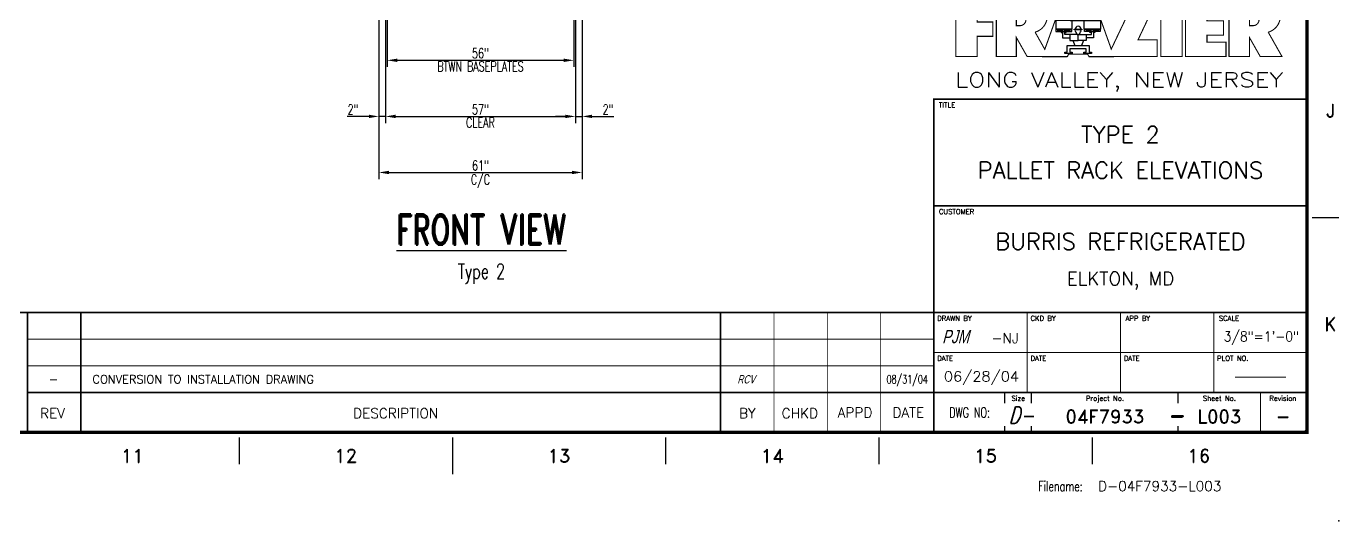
# Model space of a CAD drawing. Extents: x -81 to 963, y -153 to 541.
# Drawn here: x 569.5 to 963.4, y -152.6 to -4.2 of the extents above; entities that cross this region are included whole.
import ezdxf
from ezdxf.enums import TextEntityAlignment as Align

# ---------------------------------------------------------------- set-up
doc = ezdxf.new("R2010")
doc.units = 0
doc.header["$LTSCALE"] = 8
doc.header["$MEASUREMENT"] = 0
doc.linetypes.add('HIDDEN2', pattern=[0.1875, 0.125, -0.0625])
doc.layers.get('DEFPOINTS').update_dxf_attribs({"linetype": 'CONTINUOUS'})
for name, color, linetype in [('BORD', 15, 'CONTINUOUS'), ('RACKDIM', 7, 'CONTINUOUS'), ('RACKLABEL', 7, 'CONTINUOUS'), ('RACKLOAD', 254, 'HIDDEN2'), ('TEXTL', 3, 'CONTINUOUS')]:
    doc.layers.add(name, color=color, linetype=linetype)
doc.styles.add('2thirds', font='romans.shx', dxfattribs={"width": 0.7})
doc.styles.add('BOLD', font='SIMPLEX')
doc.styles.add('BORDER', font='SIMPLEX')
doc.styles.add('DCMARCH', font='stylu.ttf', dxfattribs={"width": 0.75, "oblique": 15})
doc.styles.add('ROMAND', font='ROMAND')
doc.styles.add('SIMPLEX', font='SIMPLEX')
doc.styles.add('TXT06', font='ROMAND', dxfattribs={"bigfont": 'SPECIAL'})
doc.dimstyles.new('2tfrac16', dxfattribs={"dimscale": 32, "dimtxt": 0.0938, "dimasz": 0.0938, "dimexe": 0.0625, "dimexo": 0.0625, "dimgap": 0.01, "dimtad": 1, "dimdec": 4, "dimzin": 1, "dimdsep": 46, "dimlunit": 5, "dimtxsty": '2thirds', "dimcen": 0.0625, "dimclrd": 256, "dimclre": 256, "dimclrt": 256, "dimadec": 0, "dimazin": 0, "dimtfac": 0.75, "dimtdec": 4, "dimtmove": 0, "dimatfit": 0, "dimfxl": 1, "dimtvp": 0.75, "dimfrac": 2, "dimtolj": 1, "dimtzin": 0, "dimarcsym": 0})

# ---------------------------------------------------------------- blocks, each defined once
blk = doc.blocks.new('FLOGO')
at = {"layer": 'BORD'}
for p, q in [((2.564, 0.534), (2.564, 0.401)), ((2.564, 0), (2.564, 0.534)), ((0.378, 0.401), (0.378, 0)), ((0.81, 0), (1.044, 0)), ((1.248, 0), (1.482, 0))]:
    blk.add_line(p, q, dxfattribs=at)
at = {"layer": 'BORD', "const_width": 0.0101}
for points in [[(1.887, 0.534), (1.708, 0.156), (1.887, 0.156), (1.887, 0), (1.248, 0), (1.235, 0.022), (1.057, 0.022), (1.046, 0), (0.668, 0), (0.567, 0.178), (0.567, 0), (0.378, 0), (0.378, 0.401), (0.2, 0.401), (0.2, 0.323), (0.347, 0.323), (0.347, 0.189), (0.2, 0.189), (0.2, 0), (0, 0), (0, 0.534), (0.378, 0.534), (0.645, 0.534), (0.701, 0.534, -0.869818), (0.743, 0.228), (0.834, 0.067), (1.001, 0.534), (1.291, 0.534), (1.457, 0.069), (1.604, 0.378), (1.426, 0.378), (1.426, 0.534), (1.893, 0.534)], [(2.564, 0.534), (2.831, 0.534), (2.564, 0.534), (2.564, 0), (2.753, 0), (2.753, 0.178), (2.854, 0), (3.058, 0), (2.929, 0.228, 0.869818), (2.887, 0.534), (2.831, 0.534)]]:
    blk.add_lwpolyline(points, format="xyb", dxfattribs=at)
for points in [[(1.921, 0), (1.921, 0.534), (2.121, 0.534), (2.121, 0)], [(2.154, 0), (2.154, 0.534), (2.533, 0.534), (2.533, 0.401), (2.355, 0.401), (2.355, 0.334), (2.51, 0.334), (2.51, 0.2), (2.355, 0.2), (2.355, 0.134), (2.533, 0.134), (2.533, 0)]]:
    blk.add_lwpolyline(points, close=True, dxfattribs=at)
for points in [[(0.601, 0.289), (0.567, 0.289), (0.567, 0.401), (0.601, 0.401, -1)], [(2.753, 0.289), (2.753, 0.401), (2.787, 0.401, -1), (2.787, 0.289)]]:
    blk.add_lwpolyline(points, format="xyb", close=True, dxfattribs=at)
at = {"layer": 'BORD'}
for points in [[(1.07, 0.358), (1.224, 0.358), (1.224, 0.44), (1.07, 0.44)], [(0.936, 0.255), (1.089, 0.255), (1.089, 0.337), (0.936, 0.337)], [(0.938, 0.234), (1.086, 0.234), (1.086, 0.255), (0.938, 0.255)], [(0.954, 0.24), (1.002, 0.24), (1.002, 0.25), (0.954, 0.25)], [(1.07, 0.24), (1.022, 0.24), (1.022, 0.25), (1.07, 0.25)], [(1.073, 0.337), (1.221, 0.337), (1.221, 0.358), (1.073, 0.358)], [(1.089, 0.343), (1.137, 0.343), (1.137, 0.352), (1.089, 0.352)], [(1.11, 0.251), (1.11, 0.256), (1.182, 0.256), (1.182, 0.251)], [(1.205, 0.343), (1.157, 0.343), (1.157, 0.352), (1.205, 0.352)], [(1.356, 0.255), (1.203, 0.255), (1.203, 0.337), (1.356, 0.337)], [(1.354, 0.234), (1.206, 0.234), (1.206, 0.255), (1.354, 0.255)], [(1.222, 0.24), (1.27, 0.24), (1.27, 0.25), (1.222, 0.25)], [(1.338, 0.24), (1.29, 0.24), (1.29, 0.25), (1.338, 0.25)], [(1.07, 0.071), (1.07, 0.041), (1.091, 0.041), (1.091, 0.027), (1.021, 0.027), (1.021, 0.041), (1.043, 0.041), (1.043, 0.102), (1.249, 0.102), (1.249, 0.041), (1.271, 0.041), (1.271, 0.027), (1.2, 0.027), (1.2, 0.041), (1.222, 0.041), (1.222, 0.071)]]:
    blk.add_lwpolyline(points, close=True, dxfattribs=at)
for points in [[(1.174, 0.256, 0.378608), (1.146, 0.285, 0.378608), (1.118, 0.256, 0.378608)], [(1.121, 0.251, 0.351419), (1.123, 0.23), (1.127, 0.225, 0.337041), (1.146, 0.205, 0.337041), (1.165, 0.225), (1.169, 0.23, 0.351419), (1.171, 0.251)]]:
    blk.add_lwpolyline(points, format="xyb", dxfattribs=at)
for points in [[(1.07, 0.205), (1.07, 0.15), (1.146, 0.15), (1.146, 0.205), (1.021, 0.205), (1.021, 0.226), (1.034, 0.226), (1.034, 0.234), (0.988, 0.234), (0.988, 0.226), (1.001, 0.226), (1.001, 0.174), (1.07, 0.174)], [(1.096, 0.15), (1.115, 0.102)], [(1.127, 0.205), (1.13, 0.216)], [(1.222, 0.205), (1.222, 0.15), (1.146, 0.15), (1.146, 0.205), (1.271, 0.205), (1.271, 0.226), (1.257, 0.226), (1.257, 0.234), (1.304, 0.234), (1.304, 0.226), (1.291, 0.226), (1.291, 0.174), (1.222, 0.174)], [(1.165, 0.205), (1.162, 0.216)], [(1.196, 0.15), (1.177, 0.102)]]:
    blk.add_lwpolyline(points, dxfattribs=at)
blk.add_point((2.884, 0.534), dxfattribs=at)
blk.add_point((2.884, 0.534), dxfattribs=at)
blk = doc.blocks.new('sbord_d')
at = {"layer": 'BORD'}
for p, q in [((32.063, 2), (32.312, 2)), ((28.848, 0.821), (28.848, 0.821)), ((29.182, 0.258), (29.182, 0.354)), ((29.432, 0.258), (29.432, 0.354)), ((30.807, 0.258), (30.807, 0.354)), ((29.182, -0.016), (29.182, 0.044)), ((29.432, -0.016), (29.432, 0.044)), ((30.807, -0.016), (30.807, 0.044)), ((22, -0.062), (22, -0.312)), ((24, -0.062), (24, -0.406)), ((26, -0.062), (26, -0.312)), ((28, -0.062), (28, -0.312)), ((30, -0.062), (30, -0.312))]:
    blk.add_line(p, q, dxfattribs=at)
at = {"layer": 'BORD', "const_width": 0.0313}
blk.add_lwpolyline([(-0.016, -0.016), (32.016, -0.016), (32.016, 20.016), (-0.016, 20.016)], close=True, dxfattribs=at)
at = {"layer": 'BORD'}
for points, const_width in [([(28.516, -0.016), (28.516, 0.359), (28.516, 0.734), (28.516, 1.109), (28.516, 2.109), (28.516, 3.109), (32.016, 3.109)], 0.0156), ([(28.516, 2.109), (32.016, 2.109)], 0.0156), ([(20.016, 1.109), (18.016, 1.109), (18.016, -0.016)], 0.0156), ([(28.516, 1.109), (28.016, 1.109), (27.516, 1.109), (27.016, 1.109), (26.516, 1.109), (20.516, 1.109), (20.016, 1.109), (20.016, 0.859)], 0.0156), ([(20.516, 1.109), (20.516, 0.859)], 0.0156), ([(26.516, 1.109), (26.516, 0.859)], 0.0156), ([(27.016, 1.109), (27.016, 0.859)], 0.00781), ([(27.516, 1.109), (27.516, 0.859)], 0.00781), ([(28.016, 1.109), (28.016, 0.859)], 0.00781), ([(28.516, 1.109), (32.016, 1.109)], 0.0156), ([(29.391, 1.109), (29.391, 0.734), (29.391, 0.359)], 0.00781), ([(30.266, 1.109), (30.266, 0.734), (30.266, 0.359)], 0.00781), ([(31.141, 1.109), (31.141, 0.734), (31.141, 0.359)], 0.00781), ([(20.016, 0.859), (20.016, 0.609)], 0.0156), ([(20.016, 0.859), (28.516, 0.859)], 0.00781), ([(20.516, 0.859), (20.516, 0.609)], 0.0156), ([(26.516, 0.859), (26.516, 0.609)], 0.0156), ([(27.016, 0.859), (27.016, 0.609)], 0.00781), ([(27.516, 0.859), (27.516, 0.609)], 0.00781), ([(28.016, 0.859), (28.016, 0.609)], 0.00781), ([(20.016, 0.609), (20.016, 0.359)], 0.0156), ([(20.516, 0.609), (20.516, 0.359)], 0.0156), ([(26.516, 0.609), (26.516, 0.359)], 0.0156), ([(28.516, 0.734), (32.016, 0.734)], 0.00781), ([(20.016, 0.609), (28.516, 0.609)], 0.00781), ([(27.016, 0.609), (27.016, 0.359)], 0.00781), ([(27.516, 0.609), (27.516, 0.359)], 0.00781), ([(28.016, 0.609), (28.016, 0.359)], 0.00781), ([(20.016, 0.359), (28.516, 0.359)], 0.0156), ([(20.016, 0.359), (20.016, 0)], 0.0156), ([(20.516, 0.359), (20.516, 0)], 0.0156), ([(26.516, 0.359), (26.516, 0)], 0.0156), ([(27.016, 0.359), (27.016, 0)], 0.00781), ([(27.516, 0.359), (27.516, 0)], 0.00781), ([(28.016, 0.359), (28.016, 0)], 0.00781), ([(28.516, 0.359), (32.016, 0.359)], 0.0156), ([(31.578, 0.359), (31.578, -0.016)], 0.00781)]:
    blk.add_lwpolyline(points, dxfattribs=dict(at, const_width=const_width))
at = {"layer": 'TEXTL'}
for p in [(32, 0), (32.312, -0.844)]:
    blk.add_point(p, dxfattribs=at)
at = {"layer": 'BORD'}
blk.add_blockref('FLOGO', (28.722, 3.509), dxfattribs=at)
at = {"layer": 'BORD', "style": 'BOLD', "width": 1.064303}
blk.add_text('LONG VALLEY, NEW JERSEY', height=0.138, dxfattribs=at).set_placement((28.715, 3.222), (31.792, 3.222), align=Align.FIT)
at = {"layer": 'BORD'}
for s, height, style, p in [('TITLE', 0.0469, 'BORDER', (28.563, 3.031)), ('CUSTOMER', 0.0469, 'BORDER', (28.563, 2.031)), ('DRAWN BY', 0.0469, 'BORDER', (28.547, 1.031)), ('CKD BY', 0.0469, 'BORDER', (29.422, 1.031)), ('APP BY', 0.0469, 'BORDER', (30.313, 1.031)), ('SCALE', 0.0469, 'BORDER', (31.188, 1.031)), ('-NJ', 0.0938, 'SIMPLEX', (29.054, 0.821)), ('DATE', 0.0469, 'BORDER', (28.547, 0.656)), ('DATE', 0.0469, 'BORDER', (29.422, 0.656)), ('DATE', 0.0469, 'BORDER', (30.297, 0.656)), ('PLOT NO.', 0.0469, 'BORDER', (31.172, 0.656))]:
    blk.add_text(s, height=height, dxfattribs=dict(at, style=style)).set_placement(p)
at = {"layer": 'BORD', "style": 'ROMAND'}
for s, p in [('J', (32.234, 3)), ('K', (32.234, 1)), ('11', (21, -0.234)), ('12', (23, -0.234)), ('13', (25, -0.234)), ('14', (27, -0.234)), ('15', (29, -0.234)), ('16', (31, -0.234))]:
    blk.add_text(s, height=0.125, dxfattribs=at).set_placement(p, align=Align.MIDDLE)
at = {"layer": 'BORD'}
for s, height, style, p in [('Size', 0.0469, 'BORDER', (29.307, 0.281)), ('Project No.', 0.04688, 'BORDER', (30.12, 0.281)), ('Sheet No.', 0.0469, 'BORDER', (31.193, 0.281)), ('Revision', 0.0469, 'BORDER', (31.789, 0.281)), ('REV', 0.0938, 'BORDER', (20.25, 0.117)), ('DESCRIPTION', 0.09375, 'BORDER', (23.469, 0.117)), ('BY', 0.0938, 'BORDER', (26.766, 0.117)), ('CHKD', 0.0938, 'BORDER', (27.259, 0.117)), ('APPD', 0.0938, 'SIMPLEX', (27.776, 0.124)), ('DATE', 0.0938, 'SIMPLEX', (28.276, 0.124))]:
    blk.add_text(s, height=height, dxfattribs=dict(at, style=style)).set_placement(p, align=Align.CENTER)
at = {"layer": 'BORD', "style": '2thirds', "width": 0.7}
for s, p in [('DWG NO:', (28.851, 0.124)), ('Filename:', (29.703, -0.567))]:
    blk.add_text(s, height=0.0938, dxfattribs=at).set_placement(p, align=Align.CENTER)
at = {"layer": 'BORD', "style": 'ROMAND', "oblique": 15, "width": 0.75}
for s, height, p in [('D-', 0.1562, (29.218, 0.067)), ('-', 0.188, (30.7, 0.051))]:
    blk.add_text(s, height=height, dxfattribs=at).set_placement(p)
at = {"layer": 'TEXTL', "flags": 8}
for tag, height, style, p in [('TITLE1', 0.156, 'SIMPLEX', (30.266, 2.776)), ('TITLE2', 0.156, 'SIMPLEX', (30.266, 2.443)), ('CHK', 0.0938, 'SIMPLEX', (29.828, 0.883)), ('APP', 0.0938, 'SIMPLEX', (30.703, 0.883)), ('JOB#', 0.125, 'ROMAND', (30.12, 0.133)), ('SHT', 0.125, 'ROMAND', (31.193, 0.133)), ('REV', 0.125, 'ROMAND', (31.789, 0.133))]:
    blk.add_attdef(tag, text='', height=height, dxfattribs=dict(at, style=style)).set_placement(p, align=Align.MIDDLE)
at = {"layer": 'TEXTL', "style": 'SIMPLEX', "flags": 8}
for tag, height, p in [('CUSTOMER', 0.156, (30.266, 1.697)), ('LOCATION', 0.125, (30.266, 1.364)), ('REVC', 0.0781, (20.259, 0.945)), ('CCHK', 0.0781, (27.255, 0.943)), ('REVB', 0.0781, (20.259, 0.695)), ('BCHK', 0.0781, (27.255, 0.683)), ('REVA', 0.0781, (20.259, 0.445)), ('ACHK', 0.0781, (27.255, 0.443))]:
    blk.add_attdef(tag, text='', height=height, dxfattribs=at).set_placement(p, align=Align.CENTER)
at = {"layer": 'TEXTL', "flags": 8}
for tag, p, height, style in [('REVCDESC', (20.625, 0.943), 0.0781, 'SIMPLEX'), ('REVBDESC', (20.625, 0.683), 0.0781, 'SIMPLEX'), ('REVADESC', (20.625, 0.443), 0.0781, 'SIMPLEX'), ('DWG#', (30.055, -0.566), 0.0938, 'ROMAND')]:
    blk.add_attdef(tag, p, '', height=height, dxfattribs=dict(at, style=style))
at = {"layer": 'TEXTL', "style": 'DCMARCH', "oblique": 15, "width": 0.75, "flags": 8}
for tag, p in [('CBY', (26.755, 0.943)), ('BBY', (26.755, 0.683)), ('ABY', (26.755, 0.443))]:
    blk.add_attdef(tag, text='', height=0.0781, dxfattribs=at).set_placement(p, align=Align.CENTER)
at = {"layer": 'TEXTL', "style": 'SIMPLEX', "flags": 8}
for tag, height, width, p, p2 in [('CAPP', 0.0781, 1.292308, (27.588, 0.944), (27.963, 0.944)), ('CDT', 0.0781, 1.866, (28.071, 0.943), (28.46, 0.943)), ('SCALE', 0.0938, 1.702732, (31.234, 0.837), (31.941, 0.837)), ('BAPP', 0.0781, 1.292308, (27.588, 0.683), (27.963, 0.683)), ('BDT', 0.0781, 1.866, (28.071, 0.683), (28.46, 0.683)), ('AAPP', 0.0781, 1.275949, (27.588, 0.443), (27.963, 0.443)), ('ADT', 0.0781, 1.833263, (28.071, 0.443), (28.46, 0.443)), ('DATE', 0.0938, 2.134634, (28.609, 0.462), (29.315, 0.462)), ('CHKDT', 0.0938, 1.555556, (29.484, 0.462), (30.172, 0.462)), ('APPDT', 0.0938, 1.555556, (30.359, 0.462), (31.047, 0.462)), ('PLOT#', 0.0938, 8.555556, (31.234, 0.462), (31.922, 0.462))]:
    blk.add_attdef(tag, text='', height=height, dxfattribs=dict(at, width=width)).set_placement(p, p2, align=Align.FIT)
at = {"layer": 'TEXTL', "style": 'DCMARCH', "oblique": 15, "width": 0.75, "flags": 8}
blk.add_attdef('DRBY', (28.593, 0.821), '', height=0.125, dxfattribs=at)
blk = doc.blocks.new('*D94')
at = {"layer": 'DEFPOINTS', "color": 0}
for p in [(677.81, 0), (733.81, 0), (733.81, -14.43)]:
    blk.add_point(p, dxfattribs=at)
at = {"layer": 'RACKDIM', "lineweight": -2}
for p, q in [((677.81, -2), (677.81, -16.43)), ((733.81, -2), (733.81, -16.43)), ((680.81, -14.43), (730.81, -14.43))]:
    blk.add_line(p, q, dxfattribs=at)
at = {"layer": 'RACKDIM'}
for points in [[(680.81, -13.93), (680.81, -14.93), (677.81, -14.43)], [(730.81, -13.93), (730.81, -14.93), (733.81, -14.43)]]:
    blk.add_solid(points, dxfattribs=at)
at = {"layer": 'RACKDIM', "attachment_point": 5, "style": '2thirds'}
for s, insert, char_height in [('\\A1;56"', (705.81, -12.32), 3.002), ('\\A1;BTWN BASEPLATES', (705.81, -16.25), 3.0016)]:
    blk.add_mtext(s, dxfattribs=dict(at, insert=insert, char_height=char_height))
blk = doc.blocks.new('*D93')
at = {"layer": 'DEFPOINTS', "color": 0}
for p in [(734.31, 0), (736.31, 0), (736.31, -31.26)]:
    blk.add_point(p, dxfattribs=at)
at = {"layer": 'RACKDIM', "lineweight": -2}
for p, q in [((734.31, -2), (734.31, -33.26)), ((736.31, -2), (736.31, -33.26)), ((731.31, -31.26), (728.31, -31.26)), ((734.31, -31.26), (736.31, -31.26)), ((739.31, -31.26), (745.86, -31.26))]:
    blk.add_line(p, q, dxfattribs=at)
at = {"layer": 'RACKDIM'}
for points in [[(731.31, -30.75), (731.31, -31.76), (734.31, -31.26)], [(739.31, -30.75), (739.31, -31.76), (736.31, -31.26)]]:
    blk.add_solid(points, dxfattribs=at)
at = {"layer": 'RACKDIM', "insert": (744.09, -29.15), "char_height": 3.002, "attachment_point": 5, "style": '2thirds'}
blk.add_mtext('\\A1;2"', dxfattribs=at)
blk = doc.blocks.new('*D92')
at = {"layer": 'DEFPOINTS', "color": 0}
for p in [(675.31, 0), (677.31, 0), (675.31, -31.26)]:
    blk.add_point(p, dxfattribs=at)
at = {"layer": 'RACKDIM', "lineweight": -2}
for p, q in [((675.31, -2), (675.31, -33.26)), ((677.31, -2), (677.31, -33.26)), ((672.31, -31.26), (665.77, -31.26)), ((677.31, -31.26), (675.31, -31.26)), ((680.31, -31.26), (683.31, -31.26))]:
    blk.add_line(p, q, dxfattribs=at)
at = {"layer": 'RACKDIM'}
for points in [[(672.31, -30.75), (672.31, -31.76), (675.31, -31.26)], [(680.31, -30.75), (680.31, -31.76), (677.31, -31.26)]]:
    blk.add_solid(points, dxfattribs=at)
at = {"layer": 'RACKDIM', "insert": (667.54, -29.15), "char_height": 3.002, "attachment_point": 5, "style": '2thirds'}
blk.add_mtext('\\A1;2"', dxfattribs=at)
blk = doc.blocks.new('*D91')
at = {"layer": 'DEFPOINTS', "color": 0}
for p in [(677.31, 0), (734.31, 0), (734.31, -31.26)]:
    blk.add_point(p, dxfattribs=at)
at = {"layer": 'RACKDIM', "lineweight": -2}
for p, q in [((677.31, -2), (677.31, -33.26)), ((734.31, -2), (734.31, -33.26)), ((680.31, -31.26), (731.31, -31.26))]:
    blk.add_line(p, q, dxfattribs=at)
at = {"layer": 'RACKDIM'}
for points in [[(680.31, -30.75), (680.31, -31.76), (677.31, -31.26)], [(731.31, -30.75), (731.31, -31.76), (734.31, -31.26)]]:
    blk.add_solid(points, dxfattribs=at)
at = {"layer": 'RACKDIM', "char_height": 3.002, "attachment_point": 5, "style": '2thirds'}
for s, insert in [('\\A1;57"', (705.81, -29.15)), ('\\A1;CLEAR', (705.81, -33.08))]:
    blk.add_mtext(s, dxfattribs=dict(at, insert=insert))
blk = doc.blocks.new('*D90')
at = {"layer": 'DEFPOINTS', "color": 0}
for p in [(675.31, 0), (736.31, 0), (736.31, -48.08)]:
    blk.add_point(p, dxfattribs=at)
at = {"layer": 'RACKDIM', "lineweight": -2}
for p, q in [((675.31, -2), (675.31, -50.08)), ((736.31, -2), (736.31, -50.08)), ((678.31, -48.08), (733.31, -48.08))]:
    blk.add_line(p, q, dxfattribs=at)
at = {"layer": 'RACKDIM'}
for points in [[(678.31, -47.58), (678.31, -48.58), (675.31, -48.08)], [(733.31, -47.58), (733.31, -48.58), (736.31, -48.08)]]:
    blk.add_solid(points, dxfattribs=at)
at = {"layer": 'RACKDIM', "char_height": 3.002, "attachment_point": 5, "style": '2thirds'}
for s, insert in [('\\A1;61"', (705.81, -45.97)), ('\\A1;C/C', (705.81, -50.69))]:
    blk.add_mtext(s, dxfattribs=dict(at, insert=insert))

msp = doc.modelspace()

# ---------------------------------------------------------------- block references
at = {"layer": 'RACKLOAD'}
ref = msp.add_blockref('sbord_d', (-70.6259, -125.56669), dxfattribs=dict(at, xscale=32, yscale=32, zscale=32))
ref.add_attrib('PLOT#', '-', dxfattribs={"layer": 'TEXTL', "height": 3, "style": 'SIMPLEX', "width": 8.555556, "flags": 8}).set_placement((928.8741, -110.76935), (950.8741, -110.76935), align=Align.FIT)
ref.add_attrib('REVA', '-', dxfattribs={"layer": 'TEXTL', "height": 2.5, "style": 'SIMPLEX', "flags": 8}).set_placement((577.67351, -111.33273), align=Align.CENTER)
ref.add_attrib('REVADESC', 'CONVERSION TO INSTALLATION DRAWING', (589.38402, -111.37669), dxfattribs={"layer": 'TEXTL', "height": 2.5, "style": 'SIMPLEX', "flags": 8})
ref.add_attrib('ABY', 'RCV', dxfattribs={"layer": 'TEXTL', "height": 2.5, "style": 'DCMARCH', "oblique": 15, "width": 0.75, "flags": 8}).set_placement((785.54847, -111.37669), align=Align.CENTER)
ref.add_attrib('ADT', '08/31/04', dxfattribs={"layer": 'TEXTL', "height": 2.5, "style": 'SIMPLEX', "width": 0.674168, "flags": 8}).set_placement((827.6541, -111.37669), (840.0941, -111.37669), align=Align.FIT)
ref.add_attrib('TITLE1', 'TYPE 2', dxfattribs={"layer": 'TEXTL', "height": 5, "style": 'SIMPLEX', "flags": 8}).set_placement((897.8741, -36.73336), align=Align.MIDDLE)
ref.add_attrib('TITLE2', 'PALLET RACK ELEVATIONS', dxfattribs={"layer": 'TEXTL', "height": 5, "style": 'SIMPLEX', "flags": 8}).set_placement((897.8741, -47.40002), align=Align.MIDDLE)
ref.add_attrib('CUSTOMER', 'BURRIS REFRIGERATED', dxfattribs={"layer": 'TEXTL', "height": 5, "style": 'SIMPLEX', "flags": 8}).set_placement((897.8741, -71.26787), align=Align.CENTER)
ref.add_attrib('LOCATION', 'ELKTON, MD', dxfattribs={"layer": 'TEXTL', "height": 4, "style": 'SIMPLEX', "flags": 8}).set_placement((897.8741, -81.93454), align=Align.CENTER)
ref.add_attrib('JOB#', '04F7933', dxfattribs={"layer": 'TEXTL', "height": 4, "style": 'ROMAND', "flags": 8}).set_placement((893.20857, -121.31669), align=Align.MIDDLE)
ref.add_attrib('DATE', '06/28/04', dxfattribs={"layer": 'TEXTL', "height": 3, "style": 'SIMPLEX', "width": 0.993478, "flags": 8}).set_placement((844.8741, -110.76935), (867.44024, -110.76935), align=Align.FIT)
ref.add_attrib('SHT', 'L003', dxfattribs={"layer": 'TEXTL', "height": 4, "style": 'ROMAND', "flags": 8}).set_placement((927.54134, -121.31669), align=Align.MIDDLE)
ref.add_attrib('DWG#', 'D-04F7933-L003', (891.12946, -143.68063), dxfattribs={"layer": 'TEXTL', "height": 3, "style": 'ROMAND', "flags": 8})
ref.add_attrib('SCALE', '3/8"=1\'-0"', dxfattribs={"layer": 'TEXTL', "height": 3, "style": 'SIMPLEX', "width": 0.870078, "flags": 8}).set_placement((928.8741, -98.76935), (951.49612, -98.76935), align=Align.FIT)
ref.add_attrib('DRBY', 'PJM', (844.35272, -99.29961), dxfattribs={"layer": 'TEXTL', "height": 4, "style": 'DCMARCH', "oblique": 15, "width": 0.75, "flags": 8})
ref.add_attrib('REV', '-', dxfattribs={"layer": 'TEXTL', "height": 4, "style": 'ROMAND', "flags": 8}).set_placement((946.6241, -121.31669), align=Align.MIDDLE)

# ---------------------------------------------------------------- texts
at = {"layer": 'RACKLABEL', "style": 'TXT06', "width": 0.7}
msp.add_text('%%uFRONT VIEW', height=9, dxfattribs=at).set_placement((706.08869, -69.72582), align=Align.CENTER)
at = {"layer": 'RACKLABEL', "insert": (706.08869, -78.47582), "char_height": 4.5, "width": 100, "attachment_point": 5, "style": '2thirds'}
msp.add_mtext('Type 2', dxfattribs=at)

# ---------------------------------------------------------------- dimensions: what is measured, and where the dimension line sits
at = {"layer": 'RACKDIM'}
for base, p1, p2, picture, middle in [((675.31139, -31.25505), (677.31139, 0), (675.31139, 0), '*D92', (667.53741, -29.14838)), ((736.31139, -31.25505), (734.31139, 0), (736.31139, 0), '*D93', (744.08536, -29.14838))]:
    dim = msp.add_linear_dim(base=base, p1=p1, p2=p2, dimstyle='2tfrac16', override={"dimpost": '"'}, dxfattribs=at)
    dim.commit()
    dim.dimension.update_dxf_attribs({"geometry": picture, "text_midpoint": middle})
for base, p1, p2, text, picture, middle in [((736.31139, -48.07864), (675.31139, 0), (736.31139, 0), '<>\\XC/C', '*D90', (705.81139, -48.07864)), ((734.31139, -31.25505), (677.31139, 0), (734.31139, 0), '<>\\XCLEAR', '*D91', (705.81139, -31.25505)), ((733.81139, -14.43145), (677.81139, 0), (733.81139, 0), '<>\\XBTWN BASEPLATES', '*D94', (705.81139, -14.43145))]:
    dim = msp.add_linear_dim(base=base, p1=p1, p2=p2, text=text, dimstyle='2tfrac16', override={"dimpost": '"'}, dxfattribs=at)
    dim.commit()
    dim.dimension.update_dxf_attribs({"geometry": picture, "text_midpoint": middle})

doc.saveas('drawing.dxf')
